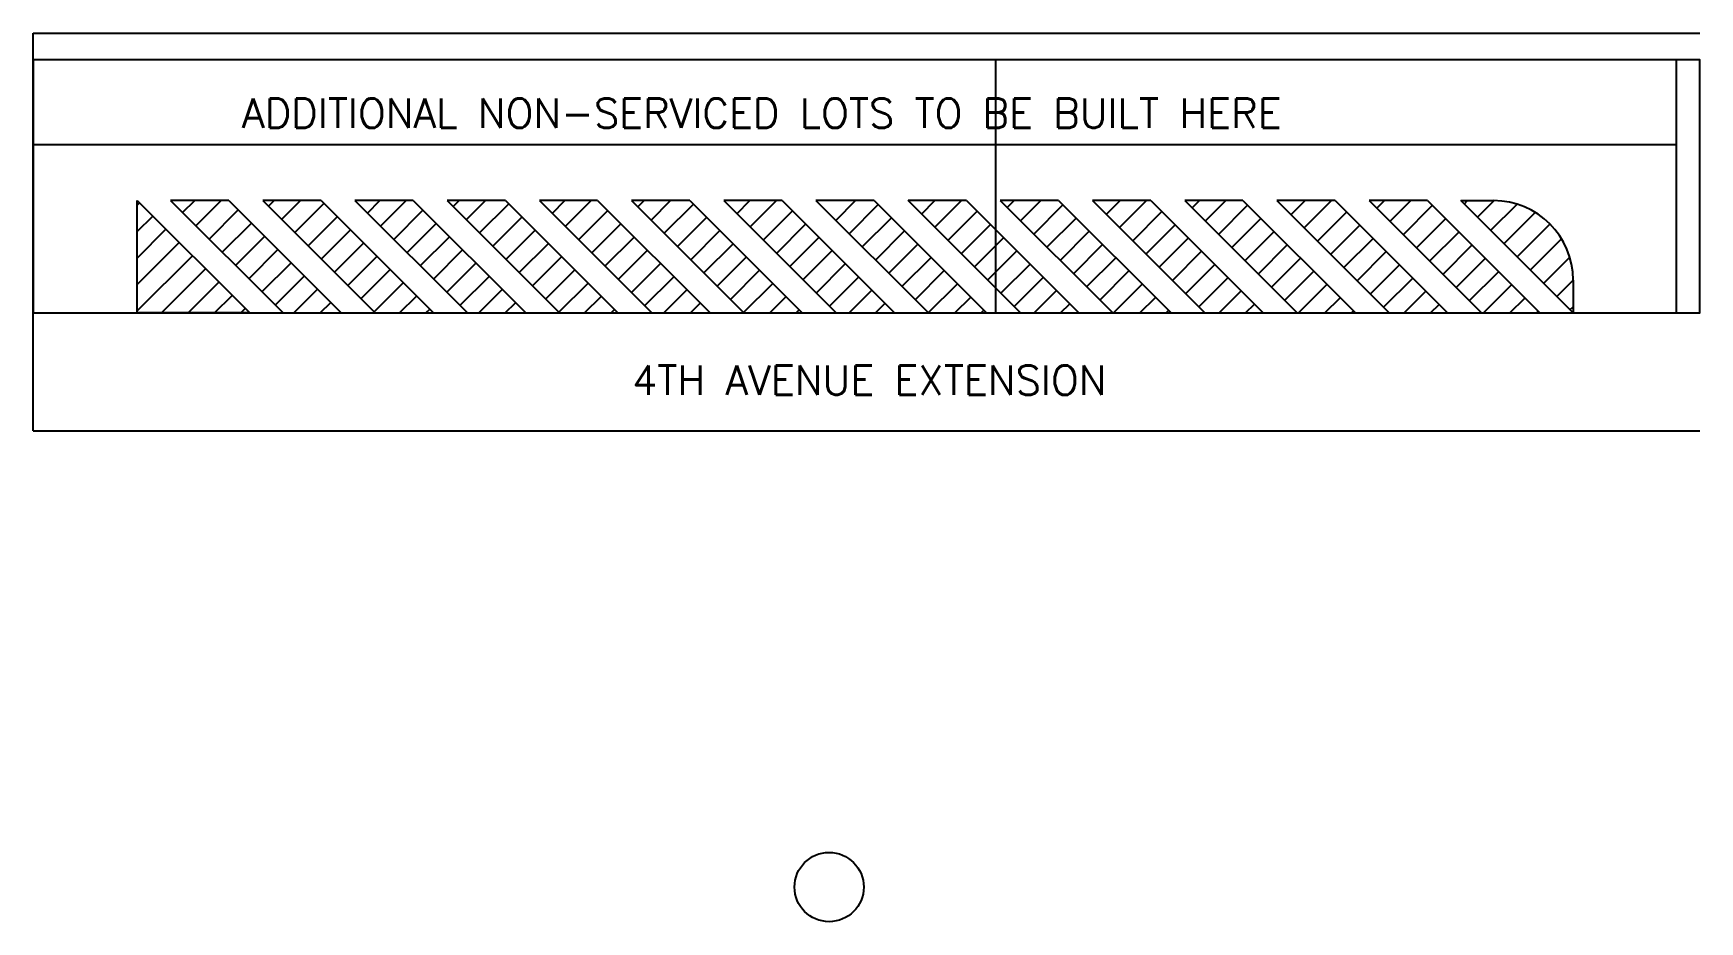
# Model space of a CAD drawing. Header units: metres. Extents: x 0 to 283, y -103 to 48.
import ezdxf

# ---------------------------------------------------------------- set-up
doc = ezdxf.new("R2010")
doc.units = ezdxf.units.M
for name, color, linetype in [('C-PROP-LOTS', 6, 'Continuous'), ('C-PROP-RSRV', 94, 'Continuous'), ('C-ROAD-SGHT-LIMT-LINE', 254, 'Continuous'), ('V-NODE-WATR', 5, 'Continuous')]:
    doc.layers.add(name, color=color, linetype=linetype)
doc.styles.get("Standard").update_dxf_attribs({"font": 'simplex.shx'})

# ---------------------------------------------------------------- blocks, each defined once
blk = doc.blocks.new('*U60')
at = {"layer": 'C-ROAD-SGHT-LIMT-LINE'}
for p, q in [((-14.5, 9.55), (4.6, -9.55)), ((-4.6, 9.55), (-14.5, 9.55)), ((-4.6, 9.55), (14.5, -9.55)), ((4.6, -9.55), (14.5, -9.55))]:
    blk.add_line(p, q, dxfattribs=at)
blk = doc.blocks.new('*U61')
at = {"layer": 'C-ROAD-SGHT-LIMT-LINE', "color": 0, "linetype": 'ByBlock', "lineweight": -2, "transparency": 16777216}
for p in [(-203.541, 0), (-187.884, 0), (-172.227, 0), (-156.57, 0), (-140.913, 0), (-125.256, 0), (-109.599, 0), (-93.942, 0), (-78.285, 0), (-62.628, 0), (-46.971, 0), (-31.314, 0), (-15.657, 0), (0, 0)]:
    blk.add_blockref('*U60', p, dxfattribs=at)

msp = doc.modelspace()

# ---------------------------------------------------------------- hatches: boundary and pattern name
at = {"layer": 'C-ROAD-SGHT-LIMT-LINE'}
h = msp.add_hatch(dxfattribs=at)
h.set_pattern_fill('ANSI31', color=256)
h.set_pattern_definition([(45, (-5.1553, 4e-15), (-2.245064, 2.245064), [])])
h.paths.add_polyline_path([(17.65, 19.09), (17.65, 0), (36.75, 0)])
h.paths.add_polyline_path([(33.21, 19.09), (23.31, 19.09), (42.4, 0), (52.3, 0)])
h.paths.add_polyline_path([(48.87, 19.09), (38.97, 19.09), (58.06, 0), (67.96, 0)])
h.paths.add_polyline_path([(64.52, 19.09), (54.62, 19.09), (73.72, 0), (83.62, 0)])
h.paths.add_polyline_path([(80.18, 19.09), (70.28, 19.09), (89.37, 0), (99.27, 0)])
h.paths.add_polyline_path([(95.84, 19.09), (85.94, 19.09), (105.03, 0), (114.93, 0)])
h.paths.add_polyline_path([(111.5, 19.09), (101.6, 19.09), (120.69, 0), (130.59, 0)])
h.paths.add_polyline_path([(136.34, 9.9), (127.15, 19.09), (117.25, 19.09), (136.34, 0)])
h.paths.add_polyline_path([(136.34, 9.9), (136.34, 0), (146.24, 0)], flags=17)
h.paths.add_polyline_path([(142.81, 19.09), (136.34, 19.09), (136.34, 15.66), (152, 0), (161.9, 0)])
h.paths.add_polyline_path([(158.47, 19.09), (148.57, 19.09), (167.66, 0), (177.56, 0)])
h.paths.add_polyline_path([(174.12, 19.09), (164.22, 19.09), (183.32, 0), (193.22, 0)])
h.paths.add_polyline_path([(189.78, 19.09), (179.88, 19.09), (198.97, 0), (208.87, 0)])
h.paths.add_polyline_path([(205.44, 19.09), (195.54, 19.09), (214.63, 0), (224.53, 0)])
h.paths.add_polyline_path([(236.75, 19.09), (226.85, 19.09), (245.94, 0), (255.84, 0)])
h.paths.add_polyline_path([(221.09, 19.09), (211.19, 19.09), (230.29, 0), (240.19, 0)])
h = msp.add_hatch(dxfattribs=at)
h.set_pattern_fill('ANSI31', color=256)
h.paths.add_polyline_path([(248, 19.09), (242.41, 19.09), (261.5, 0), (261.5, 5.59, 0.414214)])

# ---------------------------------------------------------------- linework, layer by layer
at = {"layer": 'C-PROP-LOTS'}
msp.add_lwpolyline([(0, 0), (283, 0), (283, 43), (0, 43)], close=True, dxfattribs=at)
at = {"layer": 'C-PROP-RSRV'}
msp.add_line((163.39, 43), (163.39, 0), dxfattribs=at)
at = {"layer": 'C-ROAD-SGHT-LIMT-LINE'}
for p, q in [((0, -20), (0, 47.5)), ((0, 47.5), (283, 47.5)), ((0, 28.59), (279, 28.59)), ((17.65, 19.09), (36.75, 0)), ((17.65, 0), (17.65, 19.09)), ((261.5, 0), (242.41, 19.09)), ((242.41, 19.09), (248, 19.09)), ((261.5, 5.59), (261.5, 0)), ((36.75, 0), (17.65, 0)), ((0, -20), (283, -20))]:
    msp.add_line(p, q, dxfattribs=at)
msp.add_circle((135.15, -97.5), 5.88, dxfattribs=at)
msp.add_arc((248, 5.59), 13.5, 0, 90, dxfattribs=at)
at = {"layer": 'V-NODE-WATR'}
msp.add_line((279, 43), (279, 0), dxfattribs=at)

# ---------------------------------------------------------------- block references
at = {"layer": 'C-ROAD-SGHT-LIMT-LINE'}
msp.add_blockref('*U61', (241.35, 9.55), dxfattribs=at)

# ---------------------------------------------------------------- texts
for s, p in [('ADDITIONAL NON-SERVICED LOTS TO BE BUILT HERE', (35.43, 31.43)), ('4TH AVENUE EXTENSION', (101.69, -13.91))]:
    msp.add_text(s, height=5, dxfattribs=at).set_placement(p)

doc.saveas('drawing.dxf')
